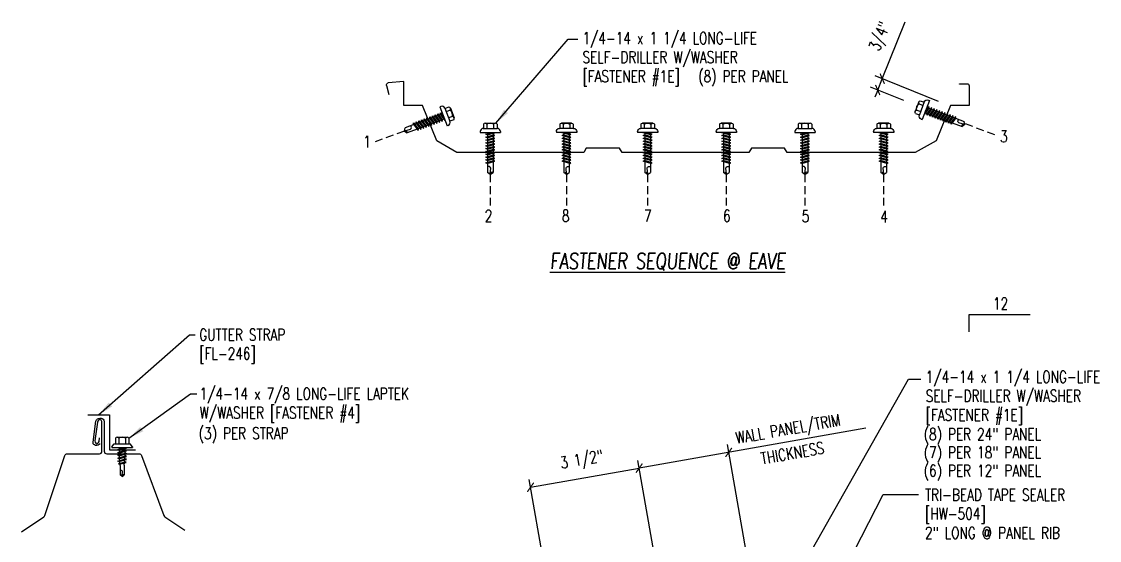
# Model space of a CAD drawing. Header units: inches. Extents: x 0.4 to 42, y 2.9 to 50.6.
# Drawn here: x 0.4 to 34.73, y 34.07 to 50.6 of the extents above; entities that cross this region are included whole.
import ezdxf
from ezdxf.enums import TextEntityAlignment as Align

# ---------------------------------------------------------------- set-up
doc = ezdxf.new("R2010")
doc.units = ezdxf.units.IN
doc.header["$MEASUREMENT"] = 0
doc.linetypes.add('HIDDEN', pattern=[0.375, 0.25, -0.125])
for name, color, linetype in [('ANNOBJ', 7, 'Continuous'), ('DIM', 7, 'Continuous'), ('FASTENER', 9, 'Continuous'), ('LABEL', 6, 'Continuous'), ('MARK', 1, 'Continuous'), ('PANEL', 11, 'Continuous'), ('PANEL-S', 11, 'Continuous'), ('TEXT', 2, 'Continuous'), ('TRIM', 6, 'Continuous')]:
    doc.layers.add(name, color=color, linetype=linetype)
doc.styles.add('ARCHITEXT', font='ROMANS.shx', dxfattribs={"width": 0.8, "height": 0.375})
doc.styles.add('ROMAND', font='romand', dxfattribs={"height": 0.075})
doc.styles.add('TEXT1', font='ROMANS.shx', dxfattribs={"width": 0.75, "height": 0.375})
doc.dimstyles.new('DETAIL', dxfattribs={"dimscale": 4, "dimtxt": 0.09375, "dimasz": 0.0625, "dimexe": 0.0625, "dimexo": 0.125, "dimgap": 0.0625, "dimtad": 1, "dimdec": 4, "dimzin": 3, "dimdsep": 46, "dimlunit": 4, "dimtxsty": 'TEXT1', "dimblk": 'ARCHTICK', "dimcen": 0.0625, "dimclrd": 7, "dimclre": 7, "dimclrt": 2, "dimadec": 0, "dimazin": 0, "dimtfac": 0.59375, "dimtdec": 4, "dimtmove": 0, "dimatfit": 3, "dimfxl": 0, "dimfrac": 2, "dimtolj": 1, "dimtzin": 3, "dimarcsym": 0})
doc.dimstyles.new('DETAIL$7', dxfattribs={"dimscale": 4, "dimtxt": 0.09375, "dimasz": 0.125, "dimexe": 0.0625, "dimexo": 0.125, "dimgap": 0.0625, "dimtad": 1, "dimdec": 4, "dimzin": 3, "dimdsep": 46, "dimlunit": 4, "dimtxsty": 'TEXT1', "dimblk": 'ARCHTICK', "dimcen": 0.0625, "dimclrd": 7, "dimclre": 7, "dimclrt": 2, "dimadec": 0, "dimazin": 0, "dimtfac": 0.59375, "dimtdec": 4, "dimtmove": 0, "dimatfit": 3, "dimfxl": 0, "dimfrac": 2, "dimtolj": 1, "dimtzin": 3, "dimarcsym": 0})

# ---------------------------------------------------------------- blocks, each defined once
blk = doc.blocks.new('_ArchTick')
at = {"color": 0, "linetype": 'ByBlock', "const_width": 0.15}
blk.add_lwpolyline([(-0.5, -0.5), (0.5, 0.5)], dxfattribs=at)
blk = doc.blocks.new('*D31')
at = {"layer": 'DEFPOINTS', "color": 0}
for p in [(20.06962680937256, 36.37364446891433), (21.84690039644752, 26.2942250860497), (18.38665287762909, 25.68409008855247)]:
    blk.add_point(p, dxfattribs=at)
at = {"layer": 'DIM', "color": 7, "lineweight": -2}
for p, q in [((21.76007630761405, 26.7866289625558), (20.02621476495582, 36.61984640716738)), ((16.60937929055413, 35.76350947141709), (20.06962680937256, 36.37364446891433)), ((18.29982878879563, 26.17649396505857), (16.5659672461374, 36.00971140967015))]:
    blk.add_line(p, q, dxfattribs=at)
at = {"layer": 'DIM', "color": 7, "lineweight": -2, "xscale": 0.25, "yscale": 0.25, "zscale": 0.25}
for p, rotation in [((20.06962680937256, 36.37364446891433), 10.00000000000033), ((16.60937929055413, 35.76350947141709), 190.0000000000004)]:
    blk.add_blockref('_ArchTick', p, dxfattribs=dict(at, rotation=rotation))
at = {"layer": 'DIM', "color": 2, "insert": (18.24647724049892, 36.59615255213654), "char_height": 0.375, "attachment_point": 5, "rotation": 10.000000000000334, "style": 'TEXT1'}
blk.add_mtext('\\A1;3 1/2"', dxfattribs=at)
blk = doc.blocks.new('slopl1')
at = {"layer": 'MARK', "color": 6}
blk.add_lwpolyline([(0, 0), (0, 0.1367525903501203), (0.4871004271800828, 0.1367525903501203)], dxfattribs=at)
at = {"layer": 'MARK', "color": 2, "style": 'TEXT1', "width": 0.75}
blk.add_text('12', height=0.09375, dxfattribs=at).set_placement((0.1908952262828523, 0.1779031707440311))
blk.add_attdef('SLOPL1', text='', height=0.09375, dxfattribs=at).set_placement((-0.05491703184622815, 0.02434748881376726), align=Align.RIGHT)
blk = doc.blocks.new('LT-ZAC')
for p, q in [((-0.2191959937667924, 0.3561935695184122), (-0.2191959937667924, 0.1772811735923749)), ((-0.1643833852039229, 0.3879191489340759), (0.1598144261346697, 0.3879191489340759)), ((-0.1095707766408687, 0.3561935695184015), (-0.1095707766408687, 0.1772811735923749)), ((0.1050018175717646, 0.3561935695184015), (0.1050018175717646, 0.1772811735923749)), ((0.2146270346976102, 0.3561935695183518), (0.2146270346976102, 0.1772811735923749)), ((-0.3285543636883794, 0.08604391978430037), (-0.2571287231239872, 0.1772811735923714)), ((-0.3285543636883794, 0.08604391978430037), (-0.3285543636883794, 0.06259777671385258)), ((-0.3285543636883794, 0.06259777671385258), (0.3239854046192754, 0.06259777671385613)), ((-0.3285543636883794, 0.0606865747237304), (0.3239854046192754, 0.06068657472373751)), ((-0.2571287231239872, 0.1772811735923714), (0.252559764054805, 0.1772811735923785)), ((-0.2191959937667853, 0.1772811735923714), (0.2146270346976102, 0.1772811735923749)), ((-0.1414911682653788, -0.003861926995812226), (0.03680362117047409, 0.04704558609290466)), ((-0.1058257536172569, -0.02396127926961533), (0.1369222091961966, 0.04534918758859696)), ((-0.08856887460347806, 0.04704558609290466), (-0.08856887460347806, 0.01124867924121098)), ((0.08399991553429587, 0.04704558609291176), (0.08399991553429587, -0.03037571042893639)), ((0.3239854046191972, 0.08604391978430037), (0.252559764054805, 0.1772811735923785)), ((0.3239854046191972, 0.08604391978430037), (0.3239854046191972, 0.06259777671385258)), ((-0.1058257536172569, -0.02396127926961533), (-0.1414911682653788, -0.003861926995812226)), ((-0.1414911682653788, -0.09475891723067953), (0.1012567945480747, -0.02544845037246724)), ((-0.1058257536172569, -0.1148582695044826), (-0.1414911682653788, -0.09475891723067953)), ((-0.1414911682653788, -0.1856559074655468), (0.1012567945480747, -0.1163454406073345)), ((-0.1058257536172569, -0.2057552597393499), (-0.1414911682653788, -0.1856559074655468)), ((-0.1414911682653788, -0.2765528977004141), (0.1012567945480747, -0.2072424308422018)), ((-0.1058257536172569, -0.2966522499742172), (-0.1414911682653788, -0.2765528977004141)), ((-0.1414911682653788, -0.3674498879352814), (0.1012567945480747, -0.2981394210770691)), ((-0.1058257536172569, -0.1148582695044826), (0.1369222091961966, -0.04554780264627034)), ((-0.1058257536172569, -0.2057552597393499), (0.1369222091961966, -0.1364447928811376)), ((-0.1058257536172569, -0.2966522499742172), (0.1369222091961966, -0.2273417831160049)), ((-0.1058257536172569, -0.3875492402090845), (0.1369222091961966, -0.3182387733508723)), ((-0.08856887460347806, -0.01903401921314618), (-0.08856887460347806, -0.07964831099365632)), ((-0.08856887460347806, -0.1099310094480135), (-0.08856887460347806, -0.1705453012285236)), ((-0.0843605160959946, -0.2602407024181961), (-0.08856887460347806, -0.2008279996828808)), ((-0.07804967568324273, -0.3493357937196766), (-0.08225803419071909, -0.2899230909843542)), ((0.07003721845617505, -0.3979503620984506), (0.07441931414750869, -0.3360848750672591)), ((0.07660859457165614, -0.3051770836295322), (0.08099069026299688, -0.2433115965983479)), ((0.08317997068714433, -0.212403805160621), (0.08399991553429587, -0.2008279996828808)), ((0.08399991553429587, -0.06065840888330065), (0.08399991553429587, -0.1212727006638037)), ((0.08399991553429587, -0.1515553991181608), (0.08399991553429587, -0.2008279996828808)), ((0.1369222091961966, -0.04554780264627034), (0.1012567945480747, -0.02544845037246724)), ((0.1369222091961966, -0.1364447928811376), (0.1012567945480747, -0.1163454406073345)), ((0.1369222091961966, -0.2273417831160049), (0.1012567945480747, -0.2072424308422018)), ((0.1369222091961966, -0.3182387733508723), (0.1012567945480747, -0.2981394210770691)), ((-0.1058257536172569, -0.3875492402090845), (-0.1414911682653788, -0.3674498879352814)), ((-0.122579373288449, -0.4529470992233531), (0.08796281449638954, -0.3928321670130632)), ((-0.08691395864032714, -0.4730464514971562), (-0.122579373288449, -0.4529470992233531)), ((-0.08691395864032714, -0.4730464514971562), (0.1236282291445114, -0.4129315192868663)), ((-0.07173883527049796, -0.4384308850211571), (-0.07594719377796721, -0.3790181822858418)), ((-0.06699777583625988, -0.5053641451785413), (-0.06963635336521534, -0.4681132735873152)), ((-0.06699777583625988, -0.5053641451785413), (-0.06699777583625988, -0.8098158795230024)), ((0.06242881676707768, -0.5057178652506114), (0.06242881676707768, -0.8098158795230024)), ((0.06245380907509812, -0.5050113091346677), (0.0678479380320276, -0.4288581535361704)), ((0.1236282291445114, -0.4129315192868663), (0.08796281449638954, -0.3928321670130632)), ((-0.0022844795345911, -0.8553848112746127), (-0.06699777583625988, -0.8098158795230024)), ((-0.003683236237439047, -0.8436676999989263), (0.008412861211784417, -0.7036599715667453)), ((-0.0022844795345911, -0.8553848112746127), (0.06242881676707768, -0.8098158795230095))]:
    blk.add_line(p, q)
at = {"const_width": 0.02}
blk.add_lwpolyline([(-0.3381094045997166, 0.04704558609290466), (0.3335404455305344, 0.04704558609291176)], dxfattribs=at)
for centre, radius, start, end in [((-0.1643833852039229, 0.3247062065607498), 0.06321294237332678, 29.87541791658705, 150.1245820834162), ((-0.0022844795345911, 0.1910033928223687), 0.1969724448333914, 56.99742822392973, 123.0025717760438), ((0.1598144261346697, 0.3247062065607498), 0.06321294237332678, 29.87541791658385, 150.1245820834129), ((-0.03681347352100417, -0.7125695466444757), 0.04609557333874754, 11.14454555051887, 130.9060011362953), ((0.07242881676707569, -0.5057178652506114), 0.01, 175.9483557626219, 180), ((0.03850335109789782, -0.844573626077926), 0.04219631326387199, 55.45845230643774, 194.8453903687717)]:
    blk.add_arc(centre, radius, start, end)
blk = doc.blocks.new('LAY-LAB')
at = {"layer": 'LABEL', "color": 6, "style": 'ROMAND', "oblique": 5, "width": 0.75}
blk.add_attdef('LAY-LAB', (0.01702886095377032, 0.03621175060766779), '', height=0.1875, dxfattribs=at)
blk = doc.blocks.new('dsc-HW-504')
at = {"layer": 'TEXT', "style": 'TEXT1', "width": 0.75}
for s, p in [('TRI-BEAD TAPE SEALER', (0, 0)), ('[HW-504]', (0, -0.6000000000000001))]:
    blk.add_text(s, height=0.375, dxfattribs=at).set_placement(p)
at = {"layer": 'TEXT', "style": 'TEXT1', "flags": 1}
for tag, p in [('COLOR', (0, -1.2)), ('CALC', (0, -1.2)), ('OPT1', (0, -1.2)), ('OPT2', (0, -1.2)), ('OPT3', (0, -1.2)), ('GAGE', (0, -1.2)), ('SHPLN', (0, -1.2)), ('PART', (0, -1.2)), ('DESCRIPTION', (0, -1.2)), ('MULTIPLE', (0, -1.2)), ('SPARE1', (0, -1.8)), ('SPARE2', (0, -1.8)), ('SPARE3', (0, -1.8)), ('SPARE4', (0, -1.8)), ('SPARE5', (0, -1.8)), ('SPARE6', (0, -1.8)), ('SPARE7', (0, -1.8)), ('SPARE8', (0, -1.8)), ('SPARE9', (0, -1.8)), ('SPARE10', (0, -1.8))]:
    blk.add_attdef(tag, p, '', height=0.375, dxfattribs=at)
blk = doc.blocks.new('FZ7')
at = {"layer": 'FASTENER'}
for p, q in [((-0.3239869099777302, 0.07118593604934631), (-0.3239869099777302, 0.03687668227666308)), ((-0.3239869099777302, 0.03687668227666308), (0.3239869099777337, 0.03687668227667018)), ((-0.2239869099777287, 0.1711859360493477), (0.2153937419536298, 0.1711859360493477)), ((-0.2153937419537009, 0.3050714620366151), (-0.2153937419537009, 0.1711859360493477)), ((-0.1609646679306422, 0.3365750513696995), (0.1609646679305001, 0.3365750513696995)), ((-0.1392066887307841, -0.01595464254284451), (0.04582591967606575, 0.03687668227666308)), ((-0.1065355939074024, 0.3050714620366008), (-0.1065355939074024, 0.1711859360493477)), ((-0.1035412740826622, -0.03605399481664762), (0.1392066887307912, 0.03325647204157178)), ((-0.08628439506888341, 0.03687668227666308), (-0.08628439506888341, -0.0008440363058213052)), ((-0.08628439506888341, 0.03687668227666308), (0.08628439506889052, 0.03687668227666308)), ((0.08628439506889052, 0.03687668227666308), (0.132782785244288, 0.03687668227666308)), ((0.08628439506889052, 0.01814586580454858), (0.08628439506889052, -0.04246842597596867)), ((0.106535593907406, 0.3050714620366008), (0.106535593907406, 0.1711859360493477)), ((0.1392066887307912, 0.03325647204156468), (0.132782785244288, 0.03687668227666308)), ((0.2153937419536298, 0.3050714620365582), (0.2153937419536298, 0.1711859360493477)), ((0.3239869099776627, 0.07118593604935342), (0.3239869099776627, 0.03687668227666308)), ((-0.1035412740826622, -0.03605399481664762), (-0.1392066887307841, -0.01595464254284451)), ((-0.1392066887307841, -0.1068516327777118), (0.1035412740826658, -0.03754116591949952)), ((-0.1035412740826622, -0.1269509850515149), (-0.1392066887307841, -0.1068516327777118)), ((-0.1392066887307841, -0.1977486230125791), (0.1035412740826658, -0.1284381561543668)), ((-0.1035412740826622, -0.2178479752863822), (-0.1392066887307841, -0.1977486230125791)), ((-0.1392066887307841, -0.2886456132474464), (0.1035412740826658, -0.2193351463892341)), ((-0.1035412740826622, -0.3087449655212495), (-0.1392066887307841, -0.2886456132474464)), ((-0.1392066887307841, -0.3795426034823137), (0.1035412740826658, -0.3102321366241014)), ((-0.1035412740826622, -0.1269509850515149), (0.1392066887307912, -0.05764051819330263)), ((-0.1035412740826622, -0.2178479752863822), (0.1392066887307912, -0.1485375084281699)), ((-0.1035412740826622, -0.3087449655212495), (0.1392066887307912, -0.2394344986630372)), ((-0.1035412740826622, -0.3996419557561168), (0.1392066887307912, -0.3303314888979045)), ((-0.08628439506888341, -0.03112673476017846), (-0.08628439506888341, -0.09174102654068861)), ((-0.08628439506888341, -0.1220237249950387), (-0.08628439506888341, -0.1826380167755559)), ((-0.08628439506888341, -0.212920715229906), (-0.08628439506888341, -0.2735350070104161)), ((-0.08628439506888341, -0.3038177054647804), (-0.08628439506888341, -0.3644319972452834)), ((0.08628439506889052, -0.07275112443033294), (0.08628439506889052, -0.133365416210836)), ((0.08628439506889052, -0.1636481146651931), (0.08628439506889052, -0.2242624064457033)), ((0.08628439506889052, -0.2545451049000533), (0.08628439506889052, -0.3151593966805635)), ((0.1392066887307912, -0.05764051819330263), (0.1035412740826693, -0.03754116591949952)), ((0.1392066887307912, -0.1485375084281699), (0.1035412740826693, -0.1284381561543668)), ((0.1392066887307912, -0.2394344986630372), (0.1035412740826693, -0.2193351463892341)), ((0.1392066887307912, -0.3303314888979045), (0.1035412740826693, -0.3102321366241014)), ((-0.1035412740826622, -0.3996419557561168), (-0.1392066887307841, -0.3795426034823137)), ((-0.1392066887307841, -0.470439593717181), (0.1035412740826658, -0.4011291268589687)), ((-0.1035412740826622, -0.4905389459909841), (-0.1392066887307841, -0.470439593717181)), ((-0.1392066887307841, -0.5613365839520483), (0.1035412740826658, -0.492026117093836)), ((-0.1035412740826622, -0.5814359362258514), (-0.1392066887307841, -0.5613365839520483)), ((-0.1392066887307841, -0.6522335741869156), (0.1035412740826658, -0.5829231073287033)), ((-0.1035412740826622, -0.6723329264607187), (-0.1392066887307841, -0.6522335741869156)), ((-0.1392066887307841, -0.7431305644217829), (0.1035412740826658, -0.6738200975635706)), ((-0.1035412740826622, -0.4905389459909841), (0.1392066887307912, -0.4212284791327718)), ((-0.1035412740826622, -0.5814359362258514), (0.1392066887307912, -0.5121254693676391)), ((-0.1035412740826622, -0.6723329264607187), (0.1392066887307912, -0.6030224596025064)), ((-0.08628439506888341, -0.3947146956996406), (-0.08628439506888341, -0.4553289874801578)), ((-0.08628439506888341, -0.485611685934515), (-0.08628439506888341, -0.5462259777150251)), ((-0.08628439506888341, -0.5765086761693823), (-0.08628439506888341, -0.6371229679498924)), ((-0.08628439506888341, -0.6674056664042425), (-0.08628439506888341, -0.7280199581847526)), ((0.08628439506889052, -0.3454420951349206), (0.08628439506889052, -0.4060563869154308)), ((0.08628439506889052, -0.436339085369795), (0.08628439506889052, -0.4969533771503052)), ((0.08628439506889052, -0.5272360756046623), (0.08628439506889052, -0.5878503673851725)), ((0.08628439506889052, -0.6181330658395368), (0.08628439506889052, -0.6787473576200398)), ((0.1392066887307912, -0.4212284791327718), (0.1035412740826693, -0.4011291268589687)), ((0.1392066887307912, -0.5121254693676391), (0.1035412740826693, -0.492026117093836)), ((0.1392066887307912, -0.6030224596025064), (0.1035412740826693, -0.5829231073287033)), ((0.1392066887307912, -0.6939194498373737), (0.1035412740826693, -0.6738200975635706)), ((-0.1035412740826622, -0.763229916695586), (-0.1392066887307841, -0.7431305644217829)), ((-0.1392066887307841, -0.8340275546566502), (0.1035412740826658, -0.7647170877984379)), ((-0.1035412740826622, -0.8541269069304533), (-0.1392066887307841, -0.8340275546566502)), ((-0.1392066887307841, -0.9249245448915246), (0.1035412740826658, -0.8556140780333052)), ((-0.1035412740826622, -0.9450238971653206), (-0.1392066887307841, -0.9249245448915175)), ((-0.1035412740826622, -0.763229916695586), (0.1392066887307912, -0.6939194498373737)), ((-0.1035412740826622, -0.8541269069304533), (0.1392066887307912, -0.784816440072241)), ((-0.1035412740826622, -0.9450238971653278), (0.1392066887307912, -0.8757134303071084)), ((-0.08628439506888341, -0.7583026566391169), (-0.08628439506888341, -0.818916948419627)), ((-0.08628439506888341, -0.8491996468739913), (-0.08628439506888341, -0.9098139386545014)), ((-0.08628439506888341, -0.9400966371088444), (-0.08628439506888341, -1.232132276977971)), ((0.08628439506889052, -0.7090300560744041), (0.08628439506889052, -0.7696443478549142)), ((0.08628439506889052, -0.7999270463092714), (0.08628439506889052, -0.8605413380897815)), ((0.08628439506889052, -0.8908240365441316), (0.08628439506889052, -1.232132276977978)), ((0.1392066887307912, -0.784816440072241), (0.1035412740826693, -0.7647170877984379)), ((0.1392066887307912, -0.8757134303071084), (0.1035412740826693, -0.8556140780333052)), ((3.552713678800501e-15, -1.292890852646792), (-0.08628439506888341, -1.232132276977971)), ((-0.001865008937127044, -1.277268037612544), (0.01426312099517091, -1.090591066369633)), ((3.552713678800501e-15, -1.292890852646792), (0.08628439506889052, -1.232132276977985))]:
    blk.add_line(p, q, dxfattribs=at)
for centre, radius, start, end in [((-0.2239869099777287, 0.07118593604934631), 0.1, 90.0000000000005, 180), ((-0.1609646679306422, 0.2738044223143987), 0.06277062905529672, 29.87541791658705, 150.1245820834162), ((-3.552713678800501e-14, 0.1410371533071171), 0.195594190122193, 56.99742822392973, 123.0025717760438), ((0.1609646679305001, 0.2738044223143987), 0.06277062905529672, 29.87541791658385, 150.1245820834129), ((0.2239869099776648, 0.07118593604935342), 0.1, 0, 90.00000000000081), ((-0.04603865864854839, -1.102470499806607), 0.06146076445166339, 11.14454555051887, 130.9060011362953), ((0.05438377417666018, -1.278475939051212), 0.05626175101849599, 55.45845230643774, 194.8453903687717)]:
    blk.add_arc(centre, radius, start, end, dxfattribs=at)
blk = doc.blocks.new('A$C236D3EBF')
at = {"layer": 'PANEL'}
for p, q in [((16.67058236884879, 1.816552214488794), (16.66853412599231, 2.831297815196976)), ((16.66853412599231, 2.831297815196976), (17.32681025036442, 2.773719358433183)), ((-7.331113241315858, 2.656482277753526), (-7.327384981879248, 1.816858718293702)), ((-6.938596651610784, 2.740271207571865), (-7.247803791317978, 2.740185637083265)), ((-7.199630110168499, 2.716254692632717), (-6.938727718603378, 2.716187340215285)), ((17.39845885997142, 2.671571409879469), (17.30361555267589, 2.288979270367861)), ((-7.327384981879248, 1.816858718293702), (-6.537610185160219, 1.816620096150551)), ((-6.537610185160219, 1.816620096150551), (-5.929451291330651, 0.3117236102314891)), ((15.27278094844738, 0.3129056688149703), (15.88034001574009, 1.816673984429372)), ((15.88034001574009, 1.816673984429372), (16.67058236884879, 1.816552214488794)), ((-5.929451291330651, 0.3117236102314891), (-5.035003375791206, -0.1833338492642511)), ((0.3945212838589498, -0.1833338492642511), (0.5027708247214662, 0.004160915737472237)), ((0.5027708247214662, 0.004160915737472237), (1.911275026471145, 0.00417341531990445)), ((1.911275026471145, 0.00417341531990445), (2.01952128385895, -0.1833338492642511)), ((7.405521283858954, -0.1833338492642511), (7.513770824721471, 0.004160915737472237)), ((7.513770824721471, 0.004160915737472237), (8.92227502647115, 0.00417341531990445)), ((8.92227502647115, 0.00417341531990445), (9.030521283858954, -0.1833338492642511)), ((14.41322831823882, -0.1833338492642511), (15.27278094844738, 0.3129056688149703)), ((-5.035003375791206, -0.1833338492642511), (0.3945212838589498, -0.1833338492642511)), ((2.01952128385895, -0.1833338492642511), (7.405521283858954, -0.1833338492642511)), ((9.030521283858954, -0.1833338492642511), (14.41322831823882, -0.1833338492642511))]:
    blk.add_line(p, q, dxfattribs=at)
for centre, radius, start, end in [((17.31970932748101, 2.692536772829556), 0.08149254758004833, 345.0920284787862, 85.00114378350084), ((-7.247780729516165, 2.656852306941005), 0.08333333333333333, 90.01585612714977, 180.2544141649075), ((-6.938662180944572, 2.728229273892495), 0.01204211197556217, 269.6881734881606, 90.3434991564928)]:
    blk.add_arc(centre, radius, start, end, dxfattribs=at)
blk = doc.blocks.new('FD-F1e')
at = {"layer": 'TEXT', "style": 'TEXT1', "width": 0.75}
for s, p in [('1/4-14 x 1 1/4 LONG-LIFE', (0.004667300146735442, -0.04080364303275985)), ('SELF-DRILLER W/WASHER', (0.004667300146735442, -0.1925893573184742)), ('[FASTENER #1E]', (0.004667300146735442, -0.3443750716041885))]:
    blk.add_text(s, height=0.09375, dxfattribs=at).set_placement(p)
blk.add_attdef('(QUANTITY)', (0.9262521632207878, -0.3443750716041885), '', height=0.09375, dxfattribs=at)
at = {"layer": 'TEXT', "style": 'TEXT1', "flags": 1}
for tag, p in [('Color', (0.02446656837393846, -0.5337126119753017)), ('Calc', (0.02446656837393846, -0.5337126119753017)), ('Opt1', (0.02446656837393846, -0.5337126119753017)), ('Opt2', (0.02446656837393846, -0.5337126119753017)), ('Opt3', (0.02446656837393846, -0.5337126119753017)), ('Description', (0.02446656837393846, -0.5337126119753017)), ('Multiple', (0.02446656837393846, -0.5337126119753017)), ('Part', (0.02446656837393846, -0.5337126119753017)), ('Spare1', (0.02446656837393846, -0.7212126119753017)), ('Spare2', (0.02446656837393846, -0.7212126119753017)), ('Spare3', (0.02446656837393846, -0.7212126119753017)), ('Spare4', (0.02446656837393846, -0.7212126119753017)), ('Spare5', (0.02446656837393846, -0.7212126119753017)), ('Spare6', (0.02446656837393846, -0.7212126119753017)), ('Spare7', (0.02446656837393846, -0.7212126119753017)), ('Spare8', (0.02446656837393846, -0.7212126119753017)), ('Spare9', (0.02446656837393846, -0.7212126119753017)), ('Spare10', (0.02446656837393846, -0.7212126119753017))]:
    blk.add_attdef(tag, p, '', height=0.09375, dxfattribs=at)

msp = doc.modelspace()

# ---------------------------------------------------------------- linework, layer by layer
at = {"color": 7}
for p, q in [((27.81022363707036, 48.77464507205316), (28.54193910038488, 50.58311830127095)), ((29.59707338761181, 48.05223421671474), (27.57847420723925, 48.86841181334747)), ((27.66496959976314, 48.41564208376588), (27.81022363707036, 48.77464507205316)), ((28.49311022147285, 48.08057309357353), (27.43322016993202, 48.50940882506019)), ((27.66496959976314, 48.41564208376588), (27.57120285846883, 48.18389265393477))]:
    msp.add_line(p, q, dxfattribs=at)
at = {"layer": 'DIM', "color": 251, "linetype": 'HIDDEN'}
for p, q in [((12.59153602500997, 47.11042236440915), (11.66356152813257, 46.76243192808013)), ((30.45253747250864, 47.3474347115743), (31.38051196938603, 46.99944427524527)), ((15.32896694950822, 45.72883886053229), (15.32896694950825, 44.73776166342234)), ((17.75638697855981, 45.72883886053229), (17.75638697855984, 44.73776166342234)), ((20.33875206212264, 45.72883886053229), (20.33875206212267, 44.73776166342234)), ((22.84364461842985, 45.72883886053229), (22.84364461842988, 44.73776166342234)), ((25.34853717473705, 45.72883886053229), (25.34853717473707, 44.73776166342234)), ((27.85342973104427, 45.72883886053229), (27.8534297310443, 44.73776166342234))]:
    msp.add_line(p, q, dxfattribs=at)
at = {"layer": 'PANEL-S'}
for points in [[(0.4027271371124357, 34.34732417566939), (1.112110111450036, 34.82024615856112, 0.1667818979183281), (1.144613717350609, 34.8628015171476), (1.781393469932468, 36.77314077489314, -0.3228228060551087), (1.859659842021635, 36.82955198419675), (2.880633028135229, 36.82955198419675, 0.4142135623730951), (2.963133028135225, 36.91205198419674), (2.963133028135232, 37.83749099001086, 0.2941784716670262), (2.914752178148724, 37.91260512717795), (2.891828159243467, 37.92301792121965), (2.85644854647569, 37.896618370501, 0.1989123673810678), (2.824144724851031, 37.84236459598169), (2.737281649700094, 37.24478207466409, 0.2684732220943696), (2.767952046009448, 37.16804458624837), (2.791995042087883, 37.14915286014109), (2.821356127075433, 37.16161599645542, 0.2620158514336254), (2.870762610361226, 37.22569028345805), (2.887373051134219, 37.33996333976073)], [(2.90770125649756, 37.14581787265691), (2.838678743646746, 37.1020461036975, -0.26442670896064), (2.757215097289979, 37.09812109377525), (2.722694821040115, 37.11560743524085, -0.3186223541322665), (2.678191757935423, 37.20005323915218), (2.766763738312875, 37.86771013268647, -0.1600275836662068), (2.789125785481012, 37.91409126635732, -0.2476827564458293), (2.938393768707428, 37.96332259687773, -0.414213562373095), (3.031843968670941, 37.8698723969142), (3.035518869064731, 37.52081139357935), (3.035518869064738, 36.91128694656472, 0.414213562373095), (3.118018869064741, 36.82878694656472), (4.141282152209342, 36.82878694656472, -0.3126334205272391), (4.218529309358786, 36.77525463049575), (4.936712854852146, 34.8600985091802, 0.157283818972146), (4.968197245813002, 34.82042204382837), (5.60469064415264, 34.39609311160196)]]:
    msp.add_lwpolyline(points, format="xyb", dxfattribs=at)
at = {"layer": 'TEXT', "color": 7}
for p, q in [((27.29046377550861, 37.64687284934118), (20.06962680937256, 36.37364446891433)), ((24.61119691805364, 27.28935845143025), (22.8773353753954, 37.12257589604188)), ((21.76007630761406, 26.78662896255575), (20.02621476495582, 36.61984640716738))]:
    msp.add_line(p, q, dxfattribs=at)
at = {"layer": 'TRIM'}
msp.add_lwpolyline([(2.515379756103179, 38.06949239635053), (3.199799594921146, 38.06949239635053), (3.199799594921146, 36.96096587888017), (4.032287494724343, 36.96096587888017)], dxfattribs=at)

# ---------------------------------------------------------------- block references
at = {"color": 7, "xscale": 0.2499999999999989, "yscale": 0.25, "zscale": 0.25}
for p, rotation in [((27.81022363707036, 48.77464507205316), 247.9715482466652), ((27.66496959976314, 48.41564208376588), 67.9715482466652)]:
    msp.add_blockref('_ArchTick', p, dxfattribs=dict(at, rotation=rotation))
msp.add_blockref('dsc-HW-504', (29.17206656498743, 35.33600788155044))
at = {"layer": 'FASTENER', "xscale": -1, "rotation": 69.4439547804174}
msp.add_blockref('FZ7', (29.23075257506638, 47.76775859126295), dxfattribs=at)
at = {"layer": 'FASTENER', "rotation": 290.5560452195828}
msp.add_blockref('FZ7', (13.80210745375528, 47.56438665018864), dxfattribs=at)
at = {"layer": 'FASTENER'}
for name, p in [('FZ7', (15.32896694950822, 47.02172971317908)), ('FZ7', (25.34853717473705, 47.02172971317908)), ('LT-ZAC', (3.608878317725129, 36.96777601767603))]:
    msp.add_blockref(name, p, dxfattribs=at)
at = {"layer": 'FASTENER', "xscale": -1}
for p in [(17.75638697855981, 47.02172971317908), (20.33875206212264, 47.02172971317908), (22.84364461842985, 47.02172971317908), (27.85342973104427, 47.02172971317908)]:
    msp.add_blockref('FZ7', p, dxfattribs=at)
at = {"layer": 'LABEL', "xscale": 2.666666666666679, "yscale": 2.666666666666679, "zscale": 2.66666666666668}
msp.add_blockref('LAY-LAB', (17.19075172241492, 42.62166160403369), dxfattribs=at).add_auto_attribs({'LAY-LAB': '%%UFASTENER SEQUENCE @ EAVE'})
at = {"layer": 'MARK', "xscale": 4, "yscale": 4, "zscale": 4}
msp.add_blockref('slopl1', (30.57172637905092, 40.71784502455541), dxfattribs=at)
at = {"layer": 'PANEL', "xscale": -0.75, "yscale": 0.75, "zscale": 0.75}
msp.add_blockref('A$C236D3EBF', (25.07655304809781, 46.56084999147229), dxfattribs=at)
at = {"layer": 'TEXT', "xscale": 4, "yscale": 4, "zscale": 4}
msp.add_blockref('FD-F1e', (29.173783560864, 39.25801380703773), dxfattribs=at)
at = {"layer": 'TEXT', "color": 7, "xscale": 0.25, "yscale": 0.25, "zscale": 0.25}
for p, rotation in [((22.92074741981213, 36.87637395778883), 10.00000000000036), ((20.06962680937256, 36.37364446891433), 190.0000000000004)]:
    msp.add_blockref('_ArchTick', p, dxfattribs=dict(at, rotation=rotation))

# ---------------------------------------------------------------- texts
at = {"color": 2, "insert": (27.77324218895527, 50.11155984783812), "char_height": 0.375, "attachment_point": 5, "rotation": 67.97154824666542, "style": 'TEXT1'}
msp.add_mtext('\\A1;3/4"', dxfattribs=at)
at = {"layer": 'TEXT', "style": 'TEXT1', "width": 0.75}
for s, p in [('1/4-14 x 1 1/4 LONG-LIFE', (18.26453357860959, 49.87946680044748)), ('SELF-DRILLER W/WASHER', (18.26453357860959, 49.27232394330463)), ('[FASTENER #1E]', (18.26453357860959, 48.66518108616177)), ('(8) PER PANEL', (21.9508730309058, 48.66518108616177)), ('GUTTER STRAP', (6.062728762612863, 40.43372579490548)), ('[FL-246]', (6.062728762612863, 39.8354248876681)), ('1/4-14 x 7/8 LONG-LIFE LAPTEK', (6.072351821519675, 38.55724334722478)), ('W/WASHER [FASTENER #4]', (6.072351821519675, 37.95010049008194)), ('(3) PER STRAP', (6.044518493834602, 37.29510272230324)), ('(8) PER 24" PANEL', (29.12974650947496, 37.26737209693054)), ('(7) PER 18" PANEL', (29.12974650947496, 36.68574483283309)), ('(6) PER 12" PANEL', (29.12974650947496, 36.10411756873562)), ('2" LONG @ PANEL RIB', (29.17206656498743, 34.12172216726472))]:
    msp.add_text(s, height=0.375, dxfattribs=at).set_placement(p)
at = {"layer": 'TEXT', "color": 2, "style": 'ARCHITEXT', "width": 0.75}
for s, p in [('3', (31.56035352148641, 46.75253660738029)), ('1', (11.28298893329471, 46.58323864780468)), ('2', (15.15219739951478, 44.22202527259549)), ('8', (17.60941063873157, 44.22202527259549)), ('7', (20.22107754633324, 44.22202527259549)), ('6', (22.74155086362111, 44.22202527259549)), ('5', (25.24460437615875, 44.20900233485595)), ('4', (27.74514995934376, 44.19597939711645))]:
    msp.add_text(s, height=0.375, dxfattribs=at).set_placement(p)
at = {"layer": 'TEXT', "color": 2, "style": 'TEXT1', "width": 0.75}
for s, p in [('WALL PANEL/TRIM', (23.17524458944241, 37.14915563858465)), ('THICKNESS', (23.97882493344622, 36.49122863609677))]:
    msp.add_text(s, height=0.375, rotation=10.00000000000034, dxfattribs=at).set_placement(p)

# ---------------------------------------------------------------- dimensions: what is measured, and where the dimension line sits
at = {"layer": 'DIM'}
dim = msp.add_aligned_dim(p1=(18.3866528776291, 25.68409008855247), p2=(21.84690039644752, 26.2942250860497), distance=10.234910673717746, dimstyle='DETAIL', dxfattribs=at)
dim.commit()
dim.dimension.update_dxf_attribs({"geometry": '*D31', "text_midpoint": (18.24647724049892, 36.59615255213654)})

# ---------------------------------------------------------------- leaders
at = {"layer": 'ANNOBJ'}
for points in [[(2.857589675512159, 38.06949239635053), (5.754965238815316, 40.62043488081791), (5.93029052580593, 40.62043488081791)], [(3.823505352422742, 37.32396958719438), (5.784186031173135, 38.73684966383642), (5.988732110521568, 38.73684966383642)]]:
    msp.add_leader(points, dimstyle='DETAIL$7', override={"dimgap": 0.0625, "dimtad": 0}, dxfattribs=at)
at = {"layer": 'DIM'}
msp.add_leader([(15.50408529309263, 47.3566882468637), (17.804936682478, 50.04003017848267), (18.11185728786239, 50.04003017848267)], dimstyle='DETAIL$7', dxfattribs=at)
at = {"layer": 'TEXT'}
for points in [[(22.35104415206432, 28.0831515558973), (28.64691478080891, 39.20837704810043), (29.03629274875038, 39.20837704810043)], [(23.19973796145309, 26.53276684927611), (27.8421708203538, 35.53152650977757), (28.96495628212932, 35.53152650977757)]]:
    msp.add_leader(points, dimstyle='DETAIL$7', dxfattribs=at)

doc.saveas('drawing.dxf')
